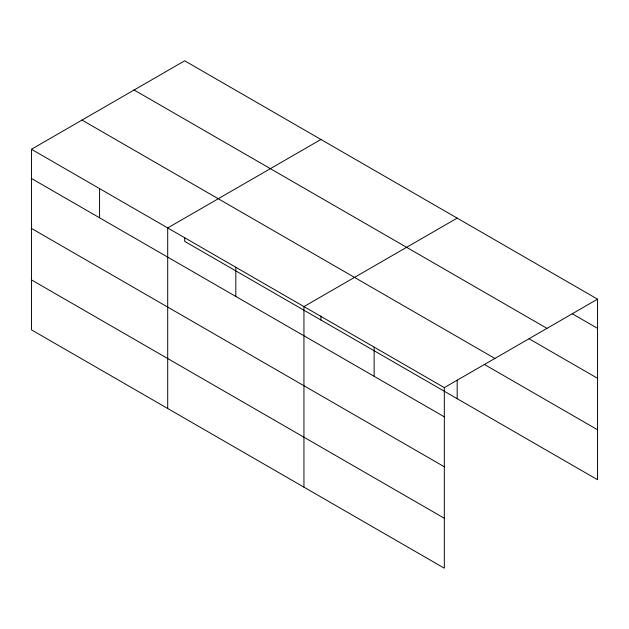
<?xml version="1.0" encoding="UTF-8"?>
<svg xmlns="http://www.w3.org/2000/svg" width="629" height="629" viewBox="0 0 629 629"><rect width="100%" height="100%" fill="white"/><g stroke="black" fill="none" stroke-linecap="round" stroke-linejoin="round"><path stroke-width="0.94" d="M444.318 466.781L444.318 387.637L31.45 149.27L31.45 329.832L444.318 568.199L444.318 466.781L31.45 228.413M184.682 237.447L184.682 241.363L597.55 479.73L597.55 299.168L184.682 60.801L31.45 149.27M320.932 139.465L167.699 227.934L167.699 408.496M457.173 218.121L303.941 306.59L303.941 487.153M444.318 387.637L597.55 299.168M572.178 313.714L597.55 328.362M134.119 89.994L546.986 328.362M529.052 338.764L597.55 378.312M82.014 120.076L494.881 358.444M484.236 364.356L597.55 429.772M31.45 178.463L444.318 416.83M31.45 279.881L444.318 518.249M457.173 380.073L457.173 398.684M374.129 347.114L374.129 376.307M320.932 316.104L320.932 320.019M235.82 267.262L235.82 296.456M99.571 188.606L99.571 217.791"/></g></svg>
